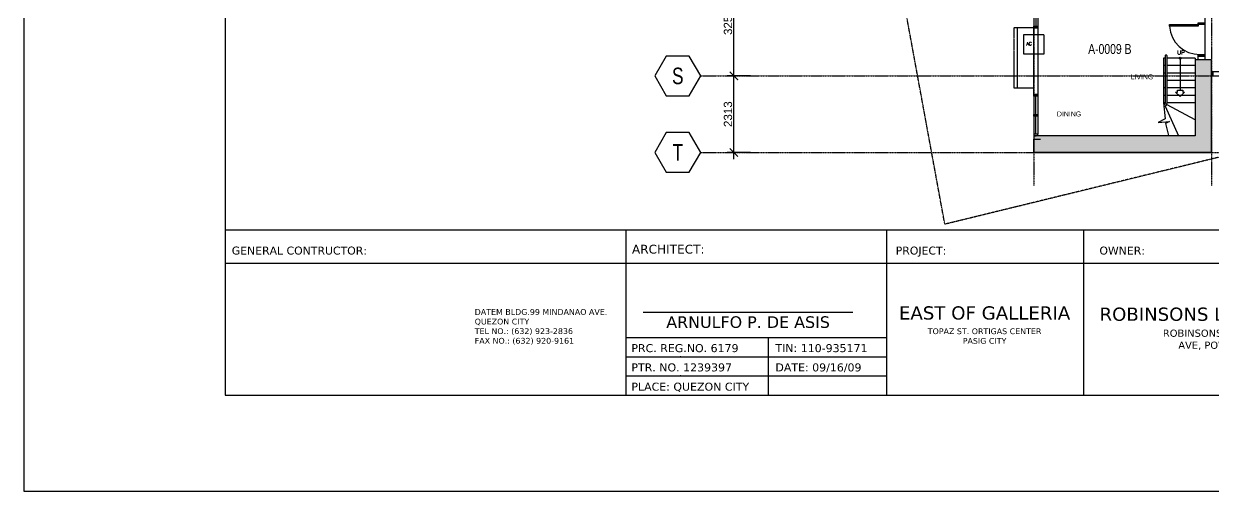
# Model space of a CAD drawing. Header units: inches. Extents: x -189245 to 740841, y -215444 to 469401.
# Drawn here: x 270755 to 306714, y -152678 to -138556 of the extents above; entities that cross this region are included whole.
import ezdxf
from ezdxf.enums import TextEntityAlignment as Align

# ---------------------------------------------------------------- set-up
doc = ezdxf.new("R2010")
doc.units = ezdxf.units.IN
doc.header["$LTSCALE"] = 10
doc.header["$MEASUREMENT"] = 0
for name, pattern in [('GRID NORMAL$0$GRID BASEMENT$0$GRID GROUND$0$GRID$0$$0$PHANTOM', [2.5, 1.25, -0.25, 0.25, -0.25, 0.25, -0.25]), ('HIDDEN', [0.375, 0.25, -0.125]), ('HIDDEN2', [0.1875, 0.125, -0.0625])]:
    doc.linetypes.add(name, pattern=pattern)
for name, color, linetype in [('3', 252, 'Continuous'), ('a-dim', 8, 'Continuous'), ('A-DOOR', 1, 'Continuous'), ('A-EQUIPMENT', 2, 'Continuous'), ('A-EQUIPTMENT', 1, 'Continuous'), ('A-GRID', 8, 'Continuous'), ('A-HATCH-RC', 252, 'Continuous'), ('A-RAILING', 2, 'Continuous'), ('A-SHEARWALL', 6, 'Continuous'), ('A-STAIR', 1, 'Continuous'), ('A-TEXT', 3, 'Continuous'), ('A-UNIT NUMBER', 2, 'Continuous'), ('A-WINDOW', 2, 'Continuous'), ('COLUMN', 6, 'Continuous'), ('DOORTAG', 1, 'Continuous'), ('HATCH TSG', 9, 'Continuous'), ('TEXT', 3, 'Continuous'), ('TSG- DIM-WALL SETOUT', 1, 'Continuous'), ('TSG- plaster', 4, 'Continuous'), ('TSG- PRE CAST', 4, 'Continuous'), ('TSG-DIM_WINDWS', 1, 'Continuous')]:
    doc.layers.add(name, color=color, linetype=linetype)
doc.layers.add('DEFPOINT', color=7, linetype='Continuous', plot=False)
doc.layers.add('DEFPOINT @ 1', color=7, linetype='Continuous', plot=False)
doc.styles.add('ARIAL', font='ARIAL.TTF', dxfattribs={"width": 0.75})
doc.styles.add('GRID NORMAL$0$GRID BASEMENT$0$GRID GROUND$0$GRID$0$Standard', font='ARIAL.TTF')
doc.styles.add('loudet_font200', font='romans.shx')
doc.styles.add('PRSP_Simplex', font='simplex.shx')
doc.dimstyles.new('GRID NORMAL$0$GRID BASEMENT$0$GRID GROUND$0$GRID$0$Standard', dxfattribs={"dimtxt": 250, "dimasz": 0.18, "dimexe": 0.18, "dimexo": 0.0625, "dimgap": 50, "dimtad": 1, "dimdec": 0, "dimzin": 0, "dimdsep": 46, "dimtxsty": 'GRID NORMAL$0$GRID BASEMENT$0$GRID GROUND$0$GRID$0$Standard', "dimcen": 0.09, "dimadec": 0, "dimazin": 0, "dimtfac": 1, "dimtdec": 0, "dimtofl": 0, "dimtmove": 0, "dimatfit": 3, "dimfxl": 1, "dimtolj": 1, "dimtzin": 0, "dimarcsym": 0})

# ---------------------------------------------------------------- blocks, each defined once
blk = doc.blocks.new('GRID NORMAL$0$GRID BASEMENT$0$GRID GROUND$0$GRID$0$$0$GRID-H')
at = {"color": 3}
blk.add_lwpolyline([(-10.39, 6), (-13.86, 0), (-10.39, -6), (-3.46, -6), (0, 0), (-3.46, 6)], close=True, dxfattribs=at)
at = {"color": 6, "style": 'GRID NORMAL$0$GRID BASEMENT$0$GRID GROUND$0$GRID$0$Standard', "width": 0.75}
blk.add_attdef('H', text='', height=5, dxfattribs=at).set_placement((-6.93, 0), align=Align.MIDDLE)
blk = doc.blocks.new('GRID NORMAL$0$GRID BASEMENT$0$GRID GROUND$0$GRID$0$_ARCHTICK')
at = {"color": 0, "linetype": 'ByBlock', "ltscale": 20, "const_width": 0.15}
blk.add_lwpolyline([(-0.5, -0.5), (0.5, 0.5)], dxfattribs=at)
blk = doc.blocks.new('*D478')
at = {"layer": 'a-dim', "color": 0, "lineweight": -2, "ltscale": 500}
for p, q in [((-99701, -286137), (-99701, -282487)), ((-99201, -282687), (-99901, -282687)), ((-99201, -285937), (-99901, -285937))]:
    blk.add_line(p, q, dxfattribs=at)
at = {"layer": 'Defpoints', "color": 0, "ltscale": 500}
for p in [(-99701, -282687), (-99201, -282687), (-99201, -285937)]:
    blk.add_point(p, dxfattribs=at)
at = {"layer": 'a-dim', "color": 0, "lineweight": -2, "ltscale": 500, "xscale": 250, "yscale": 250, "zscale": 250}
for p, rotation in [((-99701, -282687), 90), ((-99701, -285937), 270)]:
    blk.add_blockref('GRID NORMAL$0$GRID BASEMENT$0$GRID GROUND$0$GRID$0$_ARCHTICK', p, dxfattribs=dict(at, rotation=rotation))
at = {"layer": 'a-dim', "color": 3, "ltscale": 500, "insert": (-99878, -284312), "char_height": 250, "attachment_point": 5, "rotation": 90, "style": 'GRID NORMAL$0$GRID BASEMENT$0$GRID GROUND$0$GRID$0$Standard'}
blk.add_mtext('\\A1;3250', dxfattribs=at)
blk = doc.blocks.new('*D479')
at = {"layer": 'a-dim', "color": 0, "lineweight": -2, "ltscale": 500}
for p, q in [((-99701, -288449), (-99701, -285737)), ((-99201, -285937), (-99901, -285937)), ((-99201, -288249), (-99901, -288249))]:
    blk.add_line(p, q, dxfattribs=at)
at = {"layer": 'Defpoints', "color": 0, "ltscale": 500}
for p in [(-99701, -285937), (-99201, -285937), (-99201, -288249)]:
    blk.add_point(p, dxfattribs=at)
at = {"layer": 'a-dim', "color": 0, "lineweight": -2, "ltscale": 500, "xscale": 250, "yscale": 250, "zscale": 250}
for p, rotation in [((-99701, -285937), 90), ((-99701, -288249), 270)]:
    blk.add_blockref('GRID NORMAL$0$GRID BASEMENT$0$GRID GROUND$0$GRID$0$_ARCHTICK', p, dxfattribs=dict(at, rotation=rotation))
at = {"layer": 'a-dim', "color": 3, "ltscale": 500, "insert": (-99878, -287093), "char_height": 250, "attachment_point": 5, "rotation": 90, "style": 'GRID NORMAL$0$GRID BASEMENT$0$GRID GROUND$0$GRID$0$Standard'}
blk.add_mtext('\\A1;2313', dxfattribs=at)
blk = doc.blocks.new('grid')
at = {"layer": 'A-GRID', "linetype": 'GRID NORMAL$0$GRID BASEMENT$0$GRID GROUND$0$GRID$0$$0$PHANTOM'}
for p, q in [((-90633.8, -228688.5), (-90633.8, -289256.3)), ((-85258.8, -228688.5), (-85258.8, -289256.3))]:
    blk.add_line(p, q, dxfattribs=at)
for points in [[(-100703.6, -285936.6), (-33688.1, -285936.6)], [(-100703.6, -288249.1), (-33688.1, -288249.1)]]:
    blk.add_lwpolyline(points, dxfattribs=at)
at = {"layer": 'A-GRID'}
ref = blk.add_blockref('GRID NORMAL$0$GRID BASEMENT$0$GRID GROUND$0$GRID$0$$0$GRID-H', (-102089.2, -285936.6), dxfattribs=dict(at, xscale=100, yscale=100, zscale=100, rotation=180))
ref.add_attrib('H', 'S', dxfattribs={"layer": '0', "color": 6, "height": 500, "style": 'GRID NORMAL$0$GRID BASEMENT$0$GRID GROUND$0$GRID$0$Standard', "width": 0.75}).set_placement((-101396.4, -285936.6), align=Align.MIDDLE)
ref = blk.add_blockref('GRID NORMAL$0$GRID BASEMENT$0$GRID GROUND$0$GRID$0$$0$GRID-H', (-102089.2, -288249.1), dxfattribs=dict(at, xscale=100, yscale=100, zscale=100, rotation=180))
ref.add_attrib('H', 'T', dxfattribs={"layer": '0', "color": 6, "height": 500, "style": 'GRID NORMAL$0$GRID BASEMENT$0$GRID GROUND$0$GRID$0$Standard', "width": 0.75}).set_placement((-101396.4, -288249.1), align=Align.MIDDLE)
at = {"layer": 'a-dim', "ltscale": 500}
for base, p1, p2, picture, middle in [((-99700.6, -282686.6), (-99201, -285936.6), (-99200.6, -282686.6), '*D478', (-99878.3, -284311.6)), ((-99700.6145, -285936.6126), (-99201.0026, -288249.1481), (-99200.6145, -285936.6126), '*D479', (-99878.343, -287092.8804))]:
    dim = blk.add_linear_dim(base=base, p1=p1, p2=p2, angle=270, dimstyle='GRID NORMAL$0$GRID BASEMENT$0$GRID GROUND$0$GRID$0$Standard', override={"dimasz": 250, "dimexe": 200, "dimblk1": 'GRID NORMAL$0$GRID BASEMENT$0$GRID GROUND$0$GRID$0$_ARCHTICK', "dimblk2": 'GRID NORMAL$0$GRID BASEMENT$0$GRID GROUND$0$GRID$0$_ARCHTICK', "dimsah": 1, "dimdle": 200, "dimclrt": 3}, dxfattribs=at)
    dim.commit()
    dim.dimension.update_dxf_attribs({"geometry": picture, "text_midpoint": middle})

msp = doc.modelspace()

# ---------------------------------------------------------------- hatches: boundary and pattern name
at = {"layer": 'A-HATCH-RC'}
msp.add_hatch(color=252, dxfattribs=at).paths.add_polyline_path([(306664.19966, -139643.39029), (306164.19966, -139643.39029), (306164.19966, -141943.39029), (301289.19966, -141943.39029), (301289.19966, -142443.39029), (306664.19966, -142443.39029)])
at = {"layer": 'COLUMN', "linetype": 'Continuous'}
msp.add_hatch(color=254, dxfattribs=at).paths.add_polyline_path([(306664.19965, -139643.85688), (306164.19965, -139643.85688), (306164.19965, -141943.85688), (301289.19965, -141943.85688), (301289.19965, -142443.85688), (306664.19965, -142443.85688)])

# ---------------------------------------------------------------- linework, layer by layer
at = {"layer": '3', "color": 251, "linetype": 'GRID NORMAL$0$GRID BASEMENT$0$GRID GROUND$0$GRID$0$$0$PHANTOM', "flags": 128}
msp.add_lwpolyline([(352371.55939, -102410.09833), (351907.57657, -111087.70283), (352289.23542, -123191.68716), (353264.45, -131262.98547), (298600.66526, -144611.52615), (297343.53117, -137766.00105), (296388.45816, -130468.23184), (295808.09231, -123131.14962), (295604.50917, -115793.97346), (295780.69383, -108466.09117), (296335.27965, -101137.04385), (297262.93139, -93855.89956), (298496.71244, -87006.12698), (352390.51377, -102402.90191)], dxfattribs=at)
at = {"layer": 'A-DOOR'}
msp.add_line((306464.19965, -92480.85693), (306464.19965, -139480.85693), dxfattribs=at)
at = {"layer": 'A-DOOR', "color": 2}
for points in [[(306264.19965, -138580.85693), (306264.19965, -138630.85693), (305389.19965, -138630.85693), (305389.19965, -138580.85693)], [(306264.19965, -138580.85693), (306264.19965, -138530.85693), (306464.19965, -138530.85693), (306464.19965, -138580.85693)], [(306264.19965, -139530.85693), (306264.19965, -139480.85693), (306464.19965, -139480.85693), (306464.19965, -139530.85693)]]:
    msp.add_lwpolyline(points, close=True, dxfattribs=at)
at = {"layer": 'A-DOOR'}
msp.add_arc((306300.99262, -138566.91687), 914.03213, 184.011335835, 270.813279915, dxfattribs=at)
at = {"layer": 'A-EQUIPMENT', "ltscale": 100}
msp.add_lwpolyline([(301289.22686, -138679.92356), (300789.22686, -138679.92356), (300789.22686, -140492.45687), (301289.22686, -140492.45687)], dxfattribs=at)
at = {"layer": 'A-EQUIPTMENT', "linetype": 'HIDDEN'}
msp.add_lwpolyline([(300789.22686, -138679.92356), (300689.22686, -138679.92356), (300689.22686, -140492.45687), (300789.22686, -140492.45687)], dxfattribs=at)
at = {"layer": 'A-EQUIPTMENT', "color": 1, "linetype": 'HIDDEN2'}
msp.add_lwpolyline([(300989.22686, -138876.71737), (301589.22686, -138876.71737), (301589.22686, -139476.71737), (300989.22686, -139476.71737)], close=True, dxfattribs=at)
at = {"layer": 'A-RAILING'}
for p, q in [((305264.19965, -139518.39034), (305264.19965, -140968.39024)), ((305314.19965, -139518.39024), (305314.19965, -140968.39024)), ((305239.19965, -140993.39024), (305224.56889, -140993.39024)), ((305239.19965, -141043.39024), (305234.93813, -141043.39024))]:
    msp.add_line(p, q, dxfattribs=at)
for centre, radius, start, end in [((305289.19965, -139518.39024), 25, 0, 180), ((305239.19965, -140968.39024), 25, 270, 0), ((305239.19965, -140968.39024), 75, 270, 0)]:
    msp.add_arc(centre, radius, start, end, dxfattribs=at)
at = {"layer": 'A-SHEARWALL'}
for p, q in [((301289.19965, -142443.39024), (301289.19965, -142043.39024)), ((301289.19965, -142443.39029), (301289.19965, -142043.39029)), ((301289.19965, -142443.39029), (301289.19965, -142043.39029)), ((301289.19965, -142443.39029), (301289.19965, -142043.39029)), ((301289.19965, -142443.39029), (301289.19965, -142043.39029)), ((301289.19965, -142443.39029), (301289.19965, -142043.39029)), ((306664.19965, -142443.85693), (301289.19965, -142443.85693)), ((306664.19965, -142443.85693), (301289.19965, -142443.85693)), ((306664.19966, -142443.85688), (301289.19966, -142443.85688))]:
    msp.add_line(p, q, dxfattribs=at)
at = {"layer": 'A-SHEARWALL', "ltscale": 2}
msp.add_lwpolyline([(306664.19965, -139643.85688), (306164.19965, -139643.85688), (306164.19965, -141943.85688), (301289.19965, -141943.85688), (301289.19965, -142443.85688), (306664.19965, -142443.85688), (306664.19965, -139643.85688)], dxfattribs=at)
at = {"layer": 'A-SHEARWALL', "color": 4, "ltscale": 2}
msp.add_lwpolyline([(306664.19966, -139643.39029), (306164.19966, -139643.39029), (306164.19966, -141943.39029), (301289.19966, -141943.39029), (301289.19966, -142443.39029), (306664.19966, -142443.39029), (306664.19966, -139643.39029)], dxfattribs=at)
at = {"layer": 'A-STAIR', "ltscale": 500}
for p, q in [((305214.19965, -139593.39024), (305214.19965, -140943.39024)), ((305264.19965, -139593.39024), (305214.19965, -139593.39024)), ((305264.19965, -139818.39024), (305214.19965, -139818.39024)), ((306164.19965, -139593.39024), (305314.19965, -139593.39024)), ((306164.19965, -139818.39024), (305314.19965, -139818.39024)), ((305264.19965, -140043.39024), (305214.19965, -140043.39024)), ((306164.19965, -140043.39024), (305314.19965, -140043.39024)), ((305264.19965, -140493.39024), (305214.19965, -140493.39024)), ((306164.19965, -140268.39024), (305314.19965, -140268.39024)), ((306164.19965, -140493.39024), (305314.19965, -140493.39024)), ((305264.19965, -140718.39024), (305214.19965, -140718.39024)), ((305264.19965, -140943.39024), (305214.19965, -140943.39024)), ((306164.19965, -140718.39024), (305314.19965, -140718.39024)), ((306164.19965, -140943.39024), (305314.19965, -140943.39024))]:
    msp.add_line(p, q, dxfattribs=at)
at = {"layer": 'A-STAIR'}
for p, q in [((305714.19965, -139593.39024), (305714.19965, -140556.48354)), ((305214.19965, -140943.39024), (305239.19965, -140993.39024)), ((305214.19965, -140943.39024), (305264.19925, -140968.53147)), ((305262.3659, -141039.72274), (305664.19965, -141943.39024)), ((305310.45571, -140991.79054), (306158.57431, -141443.39024))]:
    msp.add_line(p, q, dxfattribs=at)
at = {"layer": 'A-STAIR', "color": 2}
msp.add_lwpolyline([(305850.69965, -140625.30367), (305714.19965, -140749.60841), (305577.69965, -140625.30367), (305636.19965, -140625.30367), (305636.19965, -140556.48354), (305792.19965, -140556.48354), (305792.19965, -140625.30367)], close=True, dxfattribs=at)
at = {"layer": 'A-STAIR'}
msp.add_lwpolyline([(305214.19965, -140943.39024), (305263.57695, -141422.58304), (305054.04446, -141536.38174), (305393.23801, -141507.03349), (305272.11959, -141565.93253), (305367.5469, -141934.12568)], dxfattribs=at)
at = {"layer": 'A-STAIR', "color": 2}
msp.add_circle((305714.19965, -139593.39024), 30, dxfattribs=at)
at = {"layer": 'A-WINDOW', "color": 1}
for p, q in [((301289.19965, -137480.85698), (301289.19965, -138680.85698)), ((301414.19965, -137430.85698), (301414.19965, -141893.39029)), ((301289.19965, -140693.39029), (301289.19965, -141943.39029))]:
    msp.add_line(p, q, dxfattribs=at)
at = {"layer": 'A-WINDOW'}
for p, q in [((301351.69965, -138080.85698), (301351.69965, -138630.85698)), ((301289.19965, -138630.85698), (301289.19965, -138680.85698)), ((301289.19965, -140743.39029), (301289.19965, -140693.39029)), ((301351.69965, -141293.39029), (301351.69965, -140743.39029)), ((301289.19965, -141293.39029), (301289.19965, -141343.39029)), ((301351.69965, -141893.39029), (301351.69965, -141343.39029)), ((301289.19965, -141893.39029), (301289.19965, -141943.39029)), ((301414.19965, -141893.39029), (301289.19965, -141893.39029)), ((301289.19965, -141943.39029), (301356.7265, -141943.39029)), ((301289.19965, -141993.39024), (301289.19965, -142043.39024)), ((301289.19965, -141993.39029), (301289.19965, -142043.39029)), ((301414.19965, -141943.39029), (301414.19965, -141893.39029)), ((301289.19965, -142043.39024), (301489.19965, -142043.39024))]:
    msp.add_line(p, q, dxfattribs=at)
at = {"layer": 'A-WINDOW', "ltscale": 50}
msp.add_line((306664.19965, -140130.85693), (306664.19965, -139930.85693), dxfattribs=at)
at = {"layer": 'A-WINDOW', "color": 1, "ltscale": 50}
msp.add_line((307964.19965, -140005.85698), (306664.19965, -140005.85698), dxfattribs=at)
at = {"layer": 'A-WINDOW'}
for points in [[(301414.19965, -138680.85698), (301289.19965, -138680.85698), (301289.19965, -138630.85698), (301414.19965, -138630.85698)], [(301414.19965, -140743.39029), (301289.19965, -140743.39029), (301289.19965, -140693.39029), (301414.19965, -140693.39029)], [(301414.19965, -141343.39029), (301289.19965, -141343.39029), (301289.19965, -141293.39029), (301414.19965, -141293.39029)]]:
    msp.add_lwpolyline(points, close=True, dxfattribs=at)
at = {"layer": 'A-WINDOW', "ltscale": 50}
msp.add_lwpolyline([(306714.19965, -140005.94689), (306664.19965, -140005.94689), (306664.19965, -140130.94689), (306714.19965, -140130.94689)], close=True, dxfattribs=at)
at = {"layer": 'DEFPOINT', "color": 5}
msp.add_line((276847.93173, -144778.22268), (372047.93173, -144778.22268), dxfattribs=at)
at = {"layer": 'DEFPOINT'}
for p, q in [((288961.65993, -149778.22268), (288961.65993, -144778.22268)), ((302803.23563, -149778.22268), (302803.23563, -144778.22268)), ((276847.93173, -145786.75492), (372047.93173, -145786.75492)), ((288961.65993, -148031.45233), (296838.07735, -148031.45233)), ((293259.75041, -148031.45233), (293259.75041, -149778.22268)), ((288961.65993, -148613.70911), (296838.07735, -148613.70911)), ((288961.65993, -149195.9659), (296838.07735, -149195.9659))]:
    msp.add_line(p, q, dxfattribs=at)
at = {"layer": 'DEFPOINT', "linetype": 'Continuous'}
for p, q in [((296839.09778, -144778.22268), (296839.09778, -149778.22268)), ((289478.50623, -147266.86116), (295822.75601, -147266.86116))]:
    msp.add_line(p, q, dxfattribs=at)
at = {"layer": 'DEFPOINT', "color": 2}
msp.add_lwpolyline([(270754.93173, -152678.22268), (375754.93173, -152678.22268), (375754.93173, -78428.22268), (270754.93173, -78428.22268)], close=True, dxfattribs=at)
at = {"layer": 'DEFPOINT', "color": 5}
msp.add_lwpolyline([(276847.93173, -149778.22268), (372047.93173, -149778.22268), (372047.93173, -81328.22268), (276847.93173, -81328.22268)], close=True, dxfattribs=at)
at = {"layer": 'DEFPOINT', "linetype": 'Continuous'}
for p in [(290609.14167, -148613.70911), (290609.14167, -149195.9659)]:
    msp.add_point(p, dxfattribs=at)
at = {"layer": 'DOORTAG', "color": 6, "linetype": 'ByBlock', "ltscale": 100}
msp.add_lwpolyline([(306664.19965, -139643.85688), (306164.19965, -139643.85688), (306164.19965, -141943.85688), (301289.19965, -141943.85688), (301289.19965, -142443.85688), (306664.19965, -142443.85688), (306664.19965, -139643.85688)], dxfattribs=at)
at = {"layer": 'TSG- DIM-WALL SETOUT', "linetype": 'ByBlock', "ltscale": 100}
msp.add_line((306714.19965, -140130.85698), (307939.19965, -140130.85689), dxfattribs=at)
at = {"layer": 'TSG- plaster', "ltscale": 500}
msp.add_lwpolyline([(306264.19965, -139530.85693), (306464.19965, -139530.85693), (306464.19965, -139643.85688), (306264.19965, -139643.85688)], close=True, dxfattribs=at)
at = {"layer": 'TSG- PRE CAST', "linetype": 'ByBlock', "ltscale": 100}
msp.add_lwpolyline([(301289.19965, -138680.85698), (301414.19965, -138680.85698), (301414.19965, -140693.39029), (301289.19965, -140693.39029)], close=True, dxfattribs=at)
at = {"layer": 'TSG-DIM_WINDWS'}
msp.add_line((306164.19965, -139593.39024), (306164.19966, -139713.13996), dxfattribs=at)

# ---------------------------------------------------------------- block references
at = {"layer": 'HATCH TSG'}
msp.add_blockref('grid', (391923.03117, 145806.69125), dxfattribs=at)

# ---------------------------------------------------------------- texts
at = {"layer": 'A-TEXT', "style": 'PRSP_Simplex'}
msp.add_text('UP', height=125, dxfattribs=at).set_placement((305625.17853, -139485.22356))
at = {"layer": 'A-TEXT', "insert": (301062.91845, -139107.53123), "char_height": 100, "width": 5794.7602848, "attachment_point": 1}
msp.add_mtext('{\\Fromans|c0;AC}', dxfattribs=at)
at = {"layer": 'A-UNIT NUMBER', "style": 'ARIAL', "width": 0.75}
msp.add_text('A-0009 B', height=300, dxfattribs=at).set_placement((302934.10286, -139466.90338))
at = {"layer": 'DEFPOINT', "linetype": 'Continuous', "attachment_point": 1, "style": 'loudet_font200'}
for s, insert, char_height, width in [('{\\fVerdana|b0|i0|c0|p34;ARCHITECT:}', (289141.40973, -145232.38515), 266.112, 7504.9885618), ('{\\fVerdana|b0|i0|c0|p34;GENERAL CONTRUCTOR:}', (277042.50461, -145287.82213), 239.5008, 4543.466049), ('{\\fVerdana|b0|i0|c0|p34;PROJECT:}', (297115.51249, -145287.82213), 239.5008, 3054.6580909), ('{\\fVerdana|b0|i0|c0|p34;OWNER:}', (303273.82399, -145287.82213), 239.5008, 3054.6580909), ('{\\fVerdana|b0|i0|c0|p34;\\P\\H0.66667x;DATEM BLDG.99 MINDANAO AVE. QUEZON CITY\\PTEL NO.: (632) 923-2836\\PFAX NO.: (632) 920-9161}', (284387.74021, -146740.68235), 261.0175128, 4684.0400502), ('{\\fVerdana|b0|i0|c0|p34;ARNULFO P. DE ASIS}', (290178.55603, -147394.15136), 350, 6822.7168743), ('{\\fVerdana|b0|i0|c0|p34;PRC. REG.NO. 6179 }', (289123.32212, -148234.21446), 241.92, 6822.7168743), ('{\\fVerdana|b0|i0|c0|p34;TIN: 110-935171}', (293477.84218, -148234.21446), 241.92, 6822.7168743), ('{\\fVerdana|b0|i0|c0|p34;PTR. NO. 1239397}', (289123.32212, -148816.47124), 241.92, 6822.7168743), ('{\\fVerdana|b0|i0|c0|p34;DATE: 09/16/09}', (293477.84218, -148816.47124), 241.92, 6822.7168743), ('{\\fVerdana|b0|i0|c0|p34;PLACE: QUEZON CITY}', (289123.32212, -149398.72802), 241.92, 6822.7168743)]:
    msp.add_mtext(s, dxfattribs=dict(at, insert=insert, char_height=char_height, width=width))
at = {"layer": 'DEFPOINT @ 1', "linetype": 'Continuous', "attachment_point": 5, "style": 'loudet_font200'}
for s, insert, char_height in [('{\\fVerdana|b0|i0|c0|p34;\\H1.286x;EAST OF GALLERIA\\H0.77759x;\\P\\H0.56x;TOPAZ ST. ORTIGAS CENTER\\PPASIG CITY}', (299802.16333, -147659.15469), 311.04), ('{\\fVerdana|b0|i0|c0|p34;\\H1.0262x;ROBINSONS LAND CORPORATION\\H0.97448x;\\P\\H0.56x;ROBINSONS-PCIB TOWER COR. ADB\\PAVE, POVEDA ST., PASIG CITY}', (307874.98088, -147770.53024), 388.8)]:
    msp.add_mtext(s, dxfattribs=dict(at, insert=insert, char_height=char_height))
at = {"layer": 'TEXT', "char_height": 150, "width": 1290, "attachment_point": 1}
for s, insert in [('{\\fArial|b0|i0|c0|p34;LIVING}', (304217.50659, -140084.39737)), ('{\\fArial|b0|i0|c0|p34;DINING}', (301989.43542, -141205.69856))]:
    msp.add_mtext(s, dxfattribs=dict(at, insert=insert))

doc.saveas('drawing.dxf')
